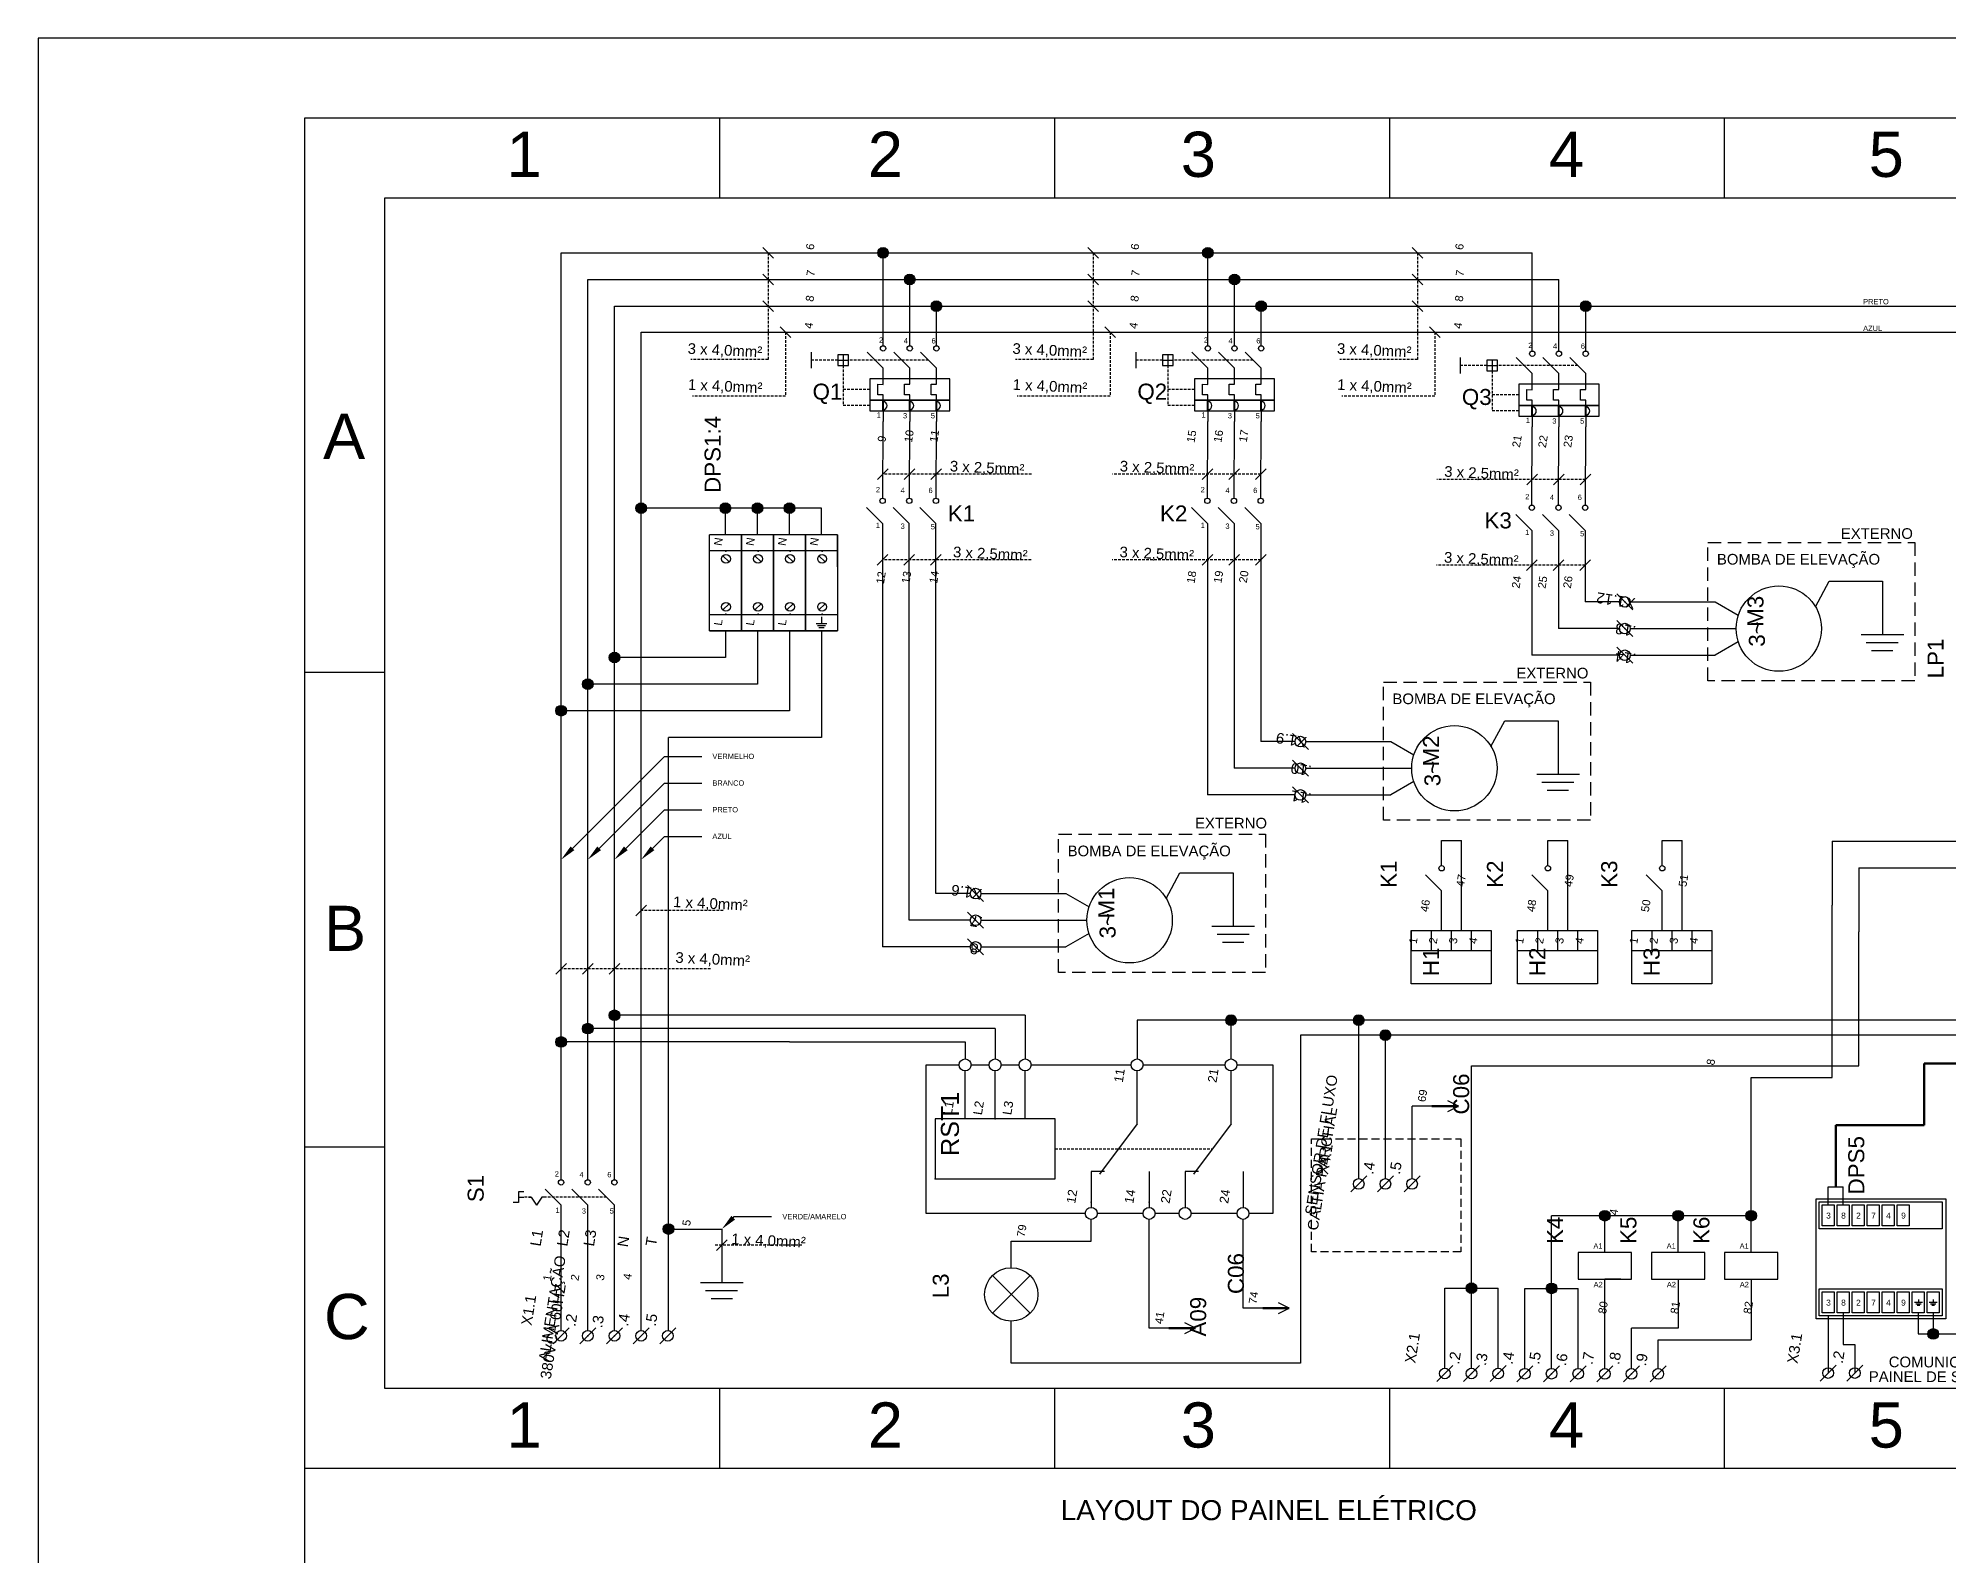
# Model space of a CAD drawing. Header units: millimetres. Extents: x 100 to 940, y 41 to 694.
# Drawn here: x 100 to 458.1, y 409.4 to 693.9 of the extents above; entities that cross this region are included whole.
import ezdxf
from ezdxf import colors
from ezdxf.entities.mleader import LeaderData, LeaderLine
from ezdxf.enums import TextEntityAlignment as Align
from ezdxf.math import Vec2, Vec3

# ---------------------------------------------------------------- set-up
doc = ezdxf.new("R2010")
doc.units = ezdxf.units.MM
doc.linetypes.add('DASHED', pattern=[0.75, 0.5, -0.25])
doc.styles.add('Annotative', font='arial.ttf')
doc.styles.add('Notes', font='arial.ttf', dxfattribs={"height": 3})

msp = doc.modelspace()

# ---------------------------------------------------------------- hatches: boundary and pattern name
for points in [[(259.36, 653.7, 1), (257.36, 653.7, 1)], [(320.24, 653.7, 1), (318.24, 653.7, 1)], [(264.36, 648.7, 1), (262.36, 648.7, 1)], [(325.24, 648.7, 1), (323.24, 648.7, 1)], [(269.36, 643.7, 1), (267.36, 643.7, 1)], [(330.24, 643.7, 1), (328.24, 643.7, 1)], [(391.06, 643.7, 1), (389.06, 643.7, 1)], [(214.01, 605.83, 1), (212.01, 605.83, 1)], [(229.81, 605.83, 1), (227.81, 605.83, 1)], [(235.81, 605.83, 1), (233.81, 605.83, 1)], [(241.81, 605.83, 1), (239.81, 605.83, 1)], [(209.01, 577.83, 1), (207.01, 577.83, 1)], [(204.01, 572.83, 1), (202.01, 572.83, 1)], [(199.01, 567.84, 1), (197.01, 567.84, 1)], [(204.01, 508.23, 1), (202.01, 508.23, 1)], [(209.01, 510.73, 1), (207.01, 510.73, 1)], [(324.58, 509.83, 1), (322.58, 509.83, 1)], [(348.52, 509.83, 1), (346.52, 509.83, 1)], [(199.01, 505.73, 1), (197.01, 505.73, 1)], [(353.52, 507.02, 1), (351.52, 507.02, 1)], [(394.66, 473.15, 1), (392.66, 473.15, 1)], [(408.39, 473.15, 1), (406.39, 473.15, 1)], [(422.07, 473.15, 1), (420.07, 473.15, 1)], [(219.15, 470.65, 1), (217.15, 470.65, 1)], [(369.67, 459.57, 1), (367.67, 459.57, 1)], [(384.67, 459.53, 1), (382.67, 459.53, 1)], [(456.21, 450.98, 1), (454.21, 450.98, 1)]]:
    msp.add_hatch(color=256).paths.add_polyline_path(points)

# ---------------------------------------------------------------- linework, layer by layer
for p, q in [((227.78, 664), (227.78, 679)), ((290.56, 664), (290.56, 679)), ((353.33, 664), (353.33, 679)), ((416.11, 664), (416.11, 679)), ((198.01, 597.97), (198.01, 653.7)), ((198.01, 653.7), (380.06, 653.7)), ((235.85, 654.7), (237.85, 652.7)), ((258.36, 638.28), (258.36, 653.7)), ((296.73, 654.7), (298.73, 652.7)), ((319.24, 638.28), (319.24, 653.7)), ((357.55, 654.7), (359.55, 652.7)), ((380.06, 637.28), (380.06, 653.7)), ((203.01, 597.97), (203.01, 648.7)), ((203.01, 648.7), (385.06, 648.7)), ((235.85, 649.7), (237.85, 647.7)), ((263.36, 638.28), (263.36, 648.7)), ((296.73, 649.7), (298.73, 647.7)), ((324.24, 638.28), (324.24, 648.7)), ((357.55, 649.7), (359.55, 647.7)), ((385.06, 637.28), (385.06, 648.7)), ((235.85, 644.7), (237.85, 642.7)), ((296.73, 644.7), (298.73, 642.7)), ((357.55, 644.7), (359.55, 642.7)), ((208.01, 597.97), (208.01, 643.7)), ((208.01, 643.7), (473.15, 643.7)), ((268.36, 638.28), (268.36, 643.7)), ((329.24, 638.28), (329.24, 643.7)), ((390.06, 637.28), (390.06, 643.7)), ((213.01, 451.64), (213.01, 638.8)), ((213.01, 638.8), (456.59, 638.8)), ((239.07, 639.8), (241.07, 637.8)), ((258.36, 636.28), (258.36, 638.28)), ((263.36, 636.28), (263.36, 638.28)), ((268.36, 636.28), (268.36, 638.28)), ((299.95, 639.8), (301.95, 637.8)), ((319.24, 636.28), (319.24, 638.28)), ((324.24, 636.28), (324.24, 638.28)), ((329.24, 636.28), (329.24, 638.28)), ((360.77, 639.8), (362.77, 637.8)), ((456.59, 638.8), (576.62, 638.8)), ((244.86, 635.04), (244.86, 632.04)), ((250.86, 634.54), (250.86, 632.54)), ((258.36, 632.04), (255.36, 635.04)), ((263.36, 632.04), (260.36, 635.04)), ((268.36, 632.04), (265.36, 635.04)), ((305.74, 635.04), (305.74, 632.04)), ((311.74, 634.54), (311.74, 632.54)), ((319.24, 632.04), (316.24, 635.04)), ((324.24, 632.04), (321.24, 635.04)), ((329.24, 632.04), (326.24, 635.04)), ((366.56, 634.04), (366.56, 631.04)), ((380.06, 631.04), (377.06, 634.04)), ((380.06, 635.28), (380.06, 637.28)), ((385.06, 631.04), (382.06, 634.04)), ((385.06, 635.28), (385.06, 637.28)), ((390.06, 631.04), (387.06, 634.04)), ((390.06, 635.28), (390.06, 637.28)), ((249.86, 633.54), (251.86, 633.54)), ((258.36, 630.04), (258.36, 632.04)), ((263.36, 630.04), (263.36, 632.04)), ((268.36, 630.04), (268.36, 632.04)), ((310.74, 633.54), (312.74, 633.54)), ((319.24, 630.04), (319.24, 632.04)), ((324.24, 630.04), (324.24, 632.04)), ((329.24, 630.04), (329.24, 632.04)), ((371.56, 632.54), (373.56, 632.54)), ((372.56, 633.54), (372.56, 631.54)), ((380.06, 629.04), (380.06, 631.04)), ((385.06, 629.04), (385.06, 631.04)), ((390.06, 629.04), (390.06, 631.04)), ((257.36, 627.04), (257.36, 629.04)), ((257.36, 629.04), (258.36, 629.03)), ((258.36, 627.04), (257.36, 627.04)), ((258.36, 629.03), (258.36, 630.04)), ((258.36, 626.04), (258.36, 627.04)), ((262.36, 627.04), (262.36, 629.04)), ((262.36, 629.04), (263.36, 629.04)), ((263.36, 627.04), (262.36, 627.04)), ((263.36, 629.04), (263.36, 630.04)), ((263.36, 626.04), (263.36, 627.04)), ((267.36, 627.04), (267.36, 629.04)), ((267.36, 629.04), (268.36, 629.04)), ((268.36, 627.04), (267.36, 627.04)), ((268.36, 629.04), (268.36, 630.04)), ((268.36, 626.04), (268.36, 627.04)), ((318.24, 627.04), (318.24, 629.04)), ((318.24, 629.04), (319.24, 629.03)), ((319.24, 627.04), (318.24, 627.04)), ((319.24, 629.03), (319.24, 630.04)), ((319.24, 626.04), (319.24, 627.04)), ((323.24, 627.04), (323.24, 629.04)), ((323.24, 629.04), (324.24, 629.04)), ((324.24, 627.04), (323.24, 627.04)), ((324.24, 629.04), (324.24, 630.04)), ((324.24, 626.04), (324.24, 627.04)), ((328.24, 627.04), (328.24, 629.04)), ((328.24, 629.04), (329.24, 629.04)), ((329.24, 627.04), (328.24, 627.04)), ((329.24, 629.04), (329.24, 630.04)), ((329.24, 626.04), (329.24, 627.04)), ((379.06, 626.04), (379.06, 628.04)), ((379.06, 628.04), (380.06, 628.03)), ((380.06, 628.03), (380.06, 629.04)), ((384.06, 626.04), (384.06, 628.04)), ((384.06, 628.04), (385.06, 628.04)), ((385.06, 628.04), (385.06, 629.04)), ((389.06, 626.04), (389.06, 628.04)), ((389.06, 628.04), (390.06, 628.04)), ((390.06, 628.04), (390.06, 629.04)), ((258.36, 624.04), (258.36, 622.04)), ((263.36, 624.04), (263.36, 622.04)), ((268.36, 624.04), (268.36, 622.04)), ((319.24, 624.04), (319.24, 622.04)), ((324.24, 624.04), (324.24, 622.04)), ((329.24, 624.04), (329.24, 622.04)), ((380.06, 626.04), (379.06, 626.04)), ((380.06, 625.04), (380.06, 626.04)), ((385.06, 626.04), (384.06, 626.04)), ((385.06, 625.04), (385.06, 626.04)), ((390.06, 626.04), (389.06, 626.04)), ((390.06, 625.04), (390.06, 626.04)), ((258.32, 607.7), (258.36, 622.04)), ((263.32, 607.7), (263.36, 622.04)), ((268.32, 607.7), (268.36, 622.04)), ((319.2, 607.7), (319.24, 622.04)), ((324.2, 607.7), (324.24, 622.04)), ((329.2, 607.7), (329.24, 622.04)), ((379.97, 606.4), (380.06, 621.04)), ((380.06, 623.04), (380.06, 621.04)), ((384.96, 606.4), (385.06, 621.04)), ((385.06, 623.04), (385.06, 621.04)), ((390.02, 606.4), (390.06, 621.04)), ((390.06, 623.04), (390.06, 621.04)), ((259.31, 613.21), (257.31, 611.21)), ((264.31, 613.21), (262.31, 611.21)), ((269.31, 613.21), (267.31, 611.21)), ((320.19, 613.21), (318.19, 611.21)), ((325.19, 613.21), (323.19, 611.21)), ((330.19, 613.21), (328.19, 611.21)), ((381.01, 612.21), (379.01, 610.21)), ((386.01, 612.21), (384.01, 610.21)), ((391.01, 612.21), (389.01, 610.21)), ((246.81, 605.83), (213.01, 605.83)), ((228.81, 600.83), (228.81, 605.83)), ((234.81, 600.83), (234.81, 605.83)), ((240.81, 600.83), (240.81, 605.83)), ((246.81, 600.83), (246.81, 605.83)), ((258.27, 602.95), (255.27, 605.95)), ((263.27, 602.95), (260.27, 605.95)), ((268.27, 602.95), (265.27, 605.95)), ((319.15, 602.95), (316.15, 605.95)), ((324.15, 602.95), (321.15, 605.95)), ((329.15, 602.95), (326.15, 605.95)), ((258.27, 602.95), (258.27, 523.54)), ((263.27, 528.54), (263.27, 602.95)), ((268.27, 533.54), (268.27, 602.95)), ((319.15, 602.95), (319.15, 552.05)), ((324.15, 602.95), (324.15, 557.05)), ((329.15, 602.95), (329.15, 562.05)), ((379.97, 601.65), (376.97, 604.65)), ((379.97, 601.65), (379.97, 578.23)), ((384.97, 601.65), (381.97, 604.65)), ((384.97, 601.65), (384.97, 583.23)), ((389.97, 601.65), (386.97, 604.65)), ((389.97, 601.65), (389.97, 588.23)), ((225.81, 582.83), (225.81, 600.83)), ((231.81, 600.83), (225.81, 600.83)), ((231.81, 600.83), (231.81, 582.83)), ((231.81, 594.83), (231.81, 600.83)), ((231.81, 582.83), (231.81, 600.83)), ((237.81, 600.83), (231.81, 600.83)), ((237.81, 600.83), (237.81, 582.83)), ((237.81, 594.83), (237.81, 600.83)), ((237.81, 582.83), (237.81, 600.83)), ((243.81, 600.83), (237.81, 600.83)), ((243.81, 600.83), (243.81, 582.83)), ((243.81, 594.83), (243.81, 600.83)), ((243.81, 582.83), (243.81, 600.83)), ((249.81, 600.83), (243.81, 600.83)), ((249.81, 600.83), (249.81, 582.83)), ((249.81, 594.83), (249.81, 600.83)), ((198.01, 479.9), (198.01, 597.97)), ((203.01, 479.9), (203.01, 597.97)), ((208.01, 479.9), (208.01, 597.97)), ((231.81, 597.83), (225.81, 597.83)), ((229.49, 595.76), (228.34, 596.91)), ((237.81, 597.83), (231.81, 597.83)), ((235.49, 595.76), (234.34, 596.91)), ((243.81, 597.83), (237.81, 597.83)), ((241.49, 595.76), (240.34, 596.91)), ((249.81, 597.83), (243.81, 597.83)), ((247.49, 595.76), (246.34, 596.91)), ((259.27, 597.12), (257.27, 595.12)), ((264.27, 597.12), (262.27, 595.12)), ((269.27, 597.12), (267.27, 595.12)), ((320.15, 597.12), (318.15, 595.12)), ((325.15, 597.12), (323.15, 595.12)), ((330.15, 597.12), (328.15, 595.12)), ((380.97, 596.12), (378.97, 594.12)), ((385.97, 596.12), (383.97, 594.12)), ((390.97, 596.12), (388.97, 594.12)), ((433.11, 587.32), (435.7, 592.12)), ((435.7, 592.12), (445.7, 592.12)), ((445.7, 592.12), (445.7, 582.12)), ((229.49, 587.91), (228.34, 586.76)), ((235.49, 587.91), (234.34, 586.76)), ((241.49, 587.91), (240.34, 586.76)), ((247.49, 587.91), (246.34, 586.76)), ((396.41, 588.23), (389.97, 588.23)), ((398.91, 586.73), (395.91, 589.73)), ((398.41, 588.23), (414.34, 588.23)), ((414.34, 588.23), (418.67, 585.73)), ((231.81, 585.83), (225.81, 585.83)), ((237.81, 585.83), (231.81, 585.83)), ((243.81, 585.83), (237.81, 585.83)), ((249.81, 585.83), (243.81, 585.83)), ((245.82, 584.21), (247.82, 584.21)), ((246.05, 583.84), (247.55, 583.84)), ((246.82, 585.46), (246.82, 584.21)), ((398.91, 581.73), (395.91, 584.73)), ((225.81, 582.83), (231.81, 582.83)), ((231.81, 582.83), (225.81, 582.83)), ((228.81, 582.83), (228.81, 577.83)), ((231.81, 582.83), (237.81, 582.83)), ((237.81, 582.83), (231.81, 582.83)), ((234.81, 582.83), (234.81, 572.83)), ((237.81, 582.83), (243.81, 582.83)), ((243.81, 582.83), (237.81, 582.83)), ((240.81, 582.83), (240.81, 567.83)), ((243.81, 582.83), (249.81, 582.83)), ((249.81, 582.83), (243.81, 582.83)), ((246.31, 583.46), (247.31, 583.46)), ((246.81, 582.83), (246.81, 562.83)), ((396.41, 583.23), (384.97, 583.23)), ((398.41, 583.23), (418.27, 583.23)), ((418.67, 580.73), (414.34, 578.23)), ((441.7, 582.12), (449.7, 582.12)), ((442.65, 580.62), (448.65, 580.62)), ((228.81, 577.83), (208.01, 577.83)), ((396.41, 578.23), (379.97, 578.23)), ((398.91, 576.73), (395.91, 579.73)), ((398.41, 578.23), (414.34, 578.23)), ((443.66, 579.12), (447.66, 579.12)), ((165, 575), (150, 575)), ((234.81, 572.83), (203.01, 572.83)), ((240.81, 567.83), (198.01, 567.84)), ((372.29, 561.14), (374.88, 565.95)), ((374.88, 565.95), (384.88, 565.95)), ((384.88, 565.95), (384.88, 555.95)), ((246.81, 562.83), (218.15, 562.83)), ((338.09, 560.55), (335.09, 563.55)), ((335.59, 562.05), (329.15, 562.05)), ((337.59, 562.05), (353.52, 562.05)), ((353.52, 562.05), (357.85, 559.55)), ((335.59, 557.05), (324.15, 557.05)), ((338.09, 555.55), (335.09, 558.55)), ((337.59, 557.05), (357.45, 557.05)), ((380.88, 555.95), (388.88, 555.95)), ((335.59, 552.05), (319.15, 552.05)), ((338.09, 550.55), (335.09, 553.55)), ((337.59, 552.05), (353.52, 552.05)), ((357.85, 554.55), (353.52, 552.05)), ((381.83, 554.45), (387.83, 554.45)), ((382.84, 552.95), (386.84, 552.95)), ((363.06, 543.49), (366.81, 543.49)), ((363.06, 538.8), (363.06, 543.49)), ((366.81, 526.66), (366.81, 543.49)), ((382.99, 538.8), (382.99, 543.49)), ((382.99, 543.49), (386.74, 543.49)), ((386.74, 526.66), (386.74, 543.49)), ((404.41, 538.8), (404.41, 543.49)), ((404.41, 543.49), (408.16, 543.49)), ((408.16, 526.66), (408.16, 543.49)), ((436.24, 543.39), (436.24, 531.35)), ((436.24, 543.39), (499.81, 543.39)), ((311.41, 532.63), (314, 537.43)), ((314, 537.43), (324, 537.43)), ((324, 537.43), (324, 527.43)), ((441.24, 538.39), (441.24, 526.35)), ((441.24, 538.39), (511.86, 538.39)), ((277.21, 532.04), (274.21, 535.04)), ((363.06, 534.05), (360.06, 537.05)), ((363.06, 526.66), (363.06, 534.05)), ((382.99, 534.05), (379.99, 537.05)), ((382.99, 526.66), (382.99, 534.05)), ((404.41, 534.05), (401.41, 537.05)), ((404.41, 526.66), (404.41, 534.05)), ((214.01, 531.35), (212.01, 529.35)), ((274.71, 533.54), (268.27, 533.54)), ((277.21, 527.04), (274.21, 530.04)), ((276.71, 533.54), (292.64, 533.54)), ((292.64, 533.54), (296.97, 531.04)), ((436.24, 499.05), (436.24, 531.35)), ((274.71, 528.54), (263.27, 528.54)), ((276.71, 528.54), (296.57, 528.54)), ((320, 527.43), (328, 527.43)), ((357.37, 526.66), (357.37, 522.91)), ((361.12, 526.66), (361.12, 522.91)), ((364.87, 526.66), (364.87, 522.91)), ((368.62, 526.66), (368.62, 522.91)), ((372.37, 526.66), (372.37, 522.91)), ((381.05, 526.66), (381.05, 522.91)), ((384.8, 526.66), (384.8, 522.91)), ((388.55, 526.66), (388.55, 522.91)), ((402.47, 526.66), (402.47, 522.91)), ((406.22, 526.66), (406.22, 522.91)), ((409.97, 526.66), (409.97, 522.91)), ((274.71, 523.54), (258.27, 523.54)), ((277.21, 522.04), (274.21, 525.04)), ((276.71, 523.54), (292.64, 523.54)), ((296.97, 526.04), (292.64, 523.54)), ((320.96, 525.93), (326.96, 525.93)), ((321.96, 524.43), (325.96, 524.43)), ((357.37, 522.91), (372.37, 522.91)), ((377.3, 522.91), (392.3, 522.91)), ((398.72, 522.91), (413.72, 522.91)), ((441.24, 501.28), (441.24, 526.35)), ((199.01, 520.42), (197.01, 518.42)), ((204.01, 520.42), (202.01, 518.42)), ((209.01, 520.42), (207.01, 518.42)), ((284.99, 510.73), (208.01, 510.73)), ((284.99, 510.73), (284.99, 502.55)), ((465.11, 509.83), (305.97, 509.83)), ((305.97, 509.83), (305.97, 502.55)), ((323.58, 502.55), (323.58, 509.83)), ((347.52, 480.11), (347.52, 509.83)), ((240.81, 505.73), (198.01, 505.73)), ((279.37, 508.23), (203.01, 508.23)), ((240.81, 505.73), (273.74, 505.73)), ((273.74, 505.73), (273.74, 502.55)), ((279.37, 508.23), (279.37, 502.55)), ((465.11, 507.02), (336.59, 507.02)), ((336.59, 507.02), (336.59, 445.52)), ((352.52, 480.11), (352.52, 507.02)), ((368.67, 501.28), (441.24, 501.28)), ((368.67, 444.57), (368.67, 501.28)), ((421.07, 473.15), (421.07, 499.05)), ((421.07, 499.05), (436.24, 499.05)), ((366.2, 493.72), (364.2, 494.72)), ((357.52, 480.11), (357.52, 493.72)), ((361.22, 493.72), (357.52, 493.72)), ((364.2, 492.72), (366.2, 493.72)), ((165, 486), (150, 486)), ((198.01, 479.9), (198.01, 483.15)), ((203.01, 479.9), (203.01, 483.4)), ((208.01, 479.9), (208.01, 483.4)), ((346.02, 477.61), (349.02, 480.61)), ((351.02, 477.61), (354.02, 480.61)), ((356.02, 477.61), (359.02, 480.61)), ((191.04, 477.65), (190.04, 477.65)), ((190.04, 477.65), (190.04, 475.65)), ((190.04, 476.65), (191.04, 476.65)), ((191.93, 476.65), (192.43, 476.65)), ((192.43, 476.65), (193.43, 475.15)), ((194.43, 476.65), (193.43, 475.15)), ((194.93, 476.65), (194.43, 476.65)), ((198.01, 475.15), (195.01, 478.15)), ((203.01, 475.15), (200.01, 478.15)), ((208.01, 475.15), (205.01, 478.15)), ((435.52, 475.18), (435.52, 478.55)), ((435.52, 478.55), (438.33, 478.55)), ((438.33, 475.18), (438.33, 478.55)), ((190.04, 475.65), (189.04, 475.65)), ((198.01, 451.64), (198.01, 475.15)), ((198.01, 473.15), (198.01, 475.15)), ((203.01, 451.64), (203.01, 475.15)), ((203.01, 473.15), (203.01, 475.15)), ((208.01, 451.64), (208.01, 475.15)), ((208.01, 473.15), (208.01, 475.15)), ((383.67, 444.53), (383.67, 473.15)), ((421.07, 473.15), (383.67, 473.15)), ((393.66, 466.27), (393.66, 473.15)), ((407.39, 466.27), (407.39, 473.15)), ((421.07, 466.27), (421.07, 473.15)), ((218.15, 451.65), (218.15, 470.65)), ((218.15, 470.65), (228.15, 470.65)), ((228.15, 470.65), (228.15, 460.65)), ((297.37, 468.41), (297.37, 472.47)), ((308.22, 452.08), (308.22, 472.47)), ((325.83, 455.84), (325.83, 472.47)), ((229.15, 468.6), (227.15, 466.6)), ((282.39, 463.39), (282.39, 468.41)), ((282.39, 468.41), (297.37, 468.41)), ((224.15, 460.65), (232.15, 460.65)), ((225.1, 459.15), (231.1, 459.15)), ((285.93, 461.92), (278.86, 454.85)), ((278.86, 461.92), (285.93, 454.85)), ((363.67, 444.57), (363.67, 459.57)), ((363.67, 459.57), (373.67, 459.57)), ((373.67, 444.57), (373.67, 459.57)), ((378.67, 444.53), (378.67, 459.53)), ((378.67, 459.53), (388.67, 459.53)), ((388.67, 444.53), (388.67, 459.53)), ((393.66, 444.49), (393.66, 461.27)), ((396.66, 461.27), (393.66, 461.27)), ((407.39, 461.27), (407.39, 452.09)), ((421.07, 461.27), (421.07, 449.91)), ((226.11, 457.65), (230.11, 457.65)), ((329.54, 455.84), (325.83, 455.84)), ((334.51, 455.84), (332.51, 456.84)), ((332.51, 454.84), (334.51, 455.84)), ((438.33, 454.93), (438.33, 449.01)), ((451.71, 456.95), (453.21, 456.95)), ((451.96, 456.65), (452.96, 456.65)), ((452.21, 456.35), (452.71, 456.35)), ((452.4, 454.93), (452.4, 450.98)), ((452.46, 457.45), (452.46, 456.95)), ((454.45, 456.95), (455.95, 456.95)), ((454.7, 456.65), (455.7, 456.65)), ((454.95, 456.35), (455.45, 456.35)), ((455.2, 457.45), (455.2, 456.95)), ((455.21, 454.93), (455.21, 450.98)), ((196.51, 449.14), (199.51, 452.14)), ((201.51, 449.14), (204.51, 452.14)), ((206.51, 449.14), (209.51, 452.14)), ((211.51, 449.14), (214.51, 452.14)), ((216.51, 449.14), (219.51, 452.14)), ((282.39, 445.52), (282.39, 453.39)), ((311.93, 452.08), (308.22, 452.08)), ((316.91, 452.08), (314.91, 453.08)), ((314.91, 451.08), (316.91, 452.08)), ((398.66, 444.49), (398.66, 452.09)), ((407.39, 452.09), (398.66, 452.09)), ((435.52, 454.37), (435.52, 443.66)), ((403.66, 444.49), (403.66, 449.91)), ((403.66, 449.91), (421.07, 449.91)), ((438.33, 449.01), (440.52, 449.01)), ((440.52, 449.01), (440.52, 443.66)), ((452.4, 450.98), (486.26, 450.98)), ((336.59, 445.52), (282.39, 445.52)), ((362.17, 442.07), (365.17, 445.07)), ((367.17, 442.07), (370.17, 445.07)), ((372.17, 442.07), (375.17, 445.07)), ((377.17, 442.03), (380.17, 445.03)), ((382.17, 442.03), (385.17, 445.03)), ((387.17, 442.03), (390.17, 445.03)), ((392.16, 441.99), (395.16, 444.99)), ((397.16, 441.99), (400.16, 444.99)), ((402.16, 441.99), (405.16, 444.99)), ((434.02, 442.16), (437.02, 445.16)), ((439.02, 442.16), (442.02, 445.16)), ((227.78, 425.74), (227.78, 440.74)), ((290.56, 425.74), (290.56, 440.74)), ((353.33, 425.74), (353.33, 440.74)), ((416.11, 425.74), (416.11, 440.74)), ((478.89, 440.74), (416.11, 440.74)), ((165, 425.74), (150, 425.74)), ((730, 425.74), (165, 425.74))]:
    msp.add_line(p, q)
at = {"linetype": 'DASHED'}
for p, q in [((236.85, 653.7), (236.85, 633.7)), ((297.73, 653.7), (297.73, 633.7)), ((358.55, 653.7), (358.55, 633.7)), ((240.07, 638.8), (240.07, 626.84)), ((300.95, 638.8), (300.95, 626.84)), ((361.77, 638.8), (361.77, 626.84)), ((236.85, 633.7), (222.31, 633.7)), ((249.86, 633.54), (244.86, 633.54)), ((250.86, 632.54), (250.86, 625.04)), ((266.86, 633.54), (251.86, 633.54)), ((297.73, 633.7), (283.19, 633.7)), ((310.74, 633.54), (305.74, 633.54)), ((311.74, 632.54), (311.74, 625.04)), ((327.74, 633.54), (312.74, 633.54)), ((358.55, 633.7), (344.01, 633.7)), ((371.56, 632.54), (366.56, 632.54)), ((372.56, 631.54), (372.56, 624.04)), ((388.56, 632.54), (373.56, 632.54)), ((240.07, 626.84), (222.64, 626.84)), ((255.86, 628.04), (250.86, 628.04)), ((300.95, 626.84), (283.52, 626.84)), ((316.74, 628.04), (311.74, 628.04)), ((361.77, 626.84), (344.34, 626.84)), ((377.56, 627.04), (372.56, 627.04)), ((255.86, 625.04), (250.86, 625.04)), ((316.74, 625.04), (311.74, 625.04)), ((377.56, 624.04), (372.56, 624.04)), ((286.16, 612.21), (258.31, 612.21)), ((329.19, 612.21), (301.35, 612.21)), ((390.01, 611.21), (362.17, 611.21)), ((286.11, 596.12), (258.27, 596.12)), ((329.15, 596.12), (301.3, 596.12)), ((389.97, 595.12), (362.12, 595.12)), ((228.42, 530.35), (213.01, 530.35)), ((226.02, 519.42), (198.01, 519.42)), ((290.62, 485.67), (320.07, 485.67)), ((192.43, 476.65), (191.04, 476.65)), ((206.51, 476.65), (194.43, 476.65)), ((243.15, 467.6), (226.65, 467.6))]:
    msp.add_line(p, q, dxfattribs=at)
at = {"lineweight": 40}
for p, q in [((258.36, 624.04), (258.36, 626.04)), ((263.36, 624.04), (263.36, 626.04)), ((268.36, 624.04), (268.36, 626.04)), ((319.24, 624.04), (319.24, 626.04)), ((324.24, 624.04), (324.24, 626.04)), ((329.24, 624.04), (329.24, 626.04)), ((380.06, 623.04), (380.06, 625.04)), ((385.06, 623.04), (385.06, 625.04)), ((390.06, 623.04), (390.06, 625.04))]:
    msp.add_line(p, q, dxfattribs=at)
at = {"lineweight": 30}
for p, q in [((218.15, 470.65), (218.15, 562.83)), ((273.74, 491.3), (273.74, 500.3)), ((279.37, 491.3), (279.37, 500.3)), ((284.99, 491.3), (284.99, 500.3)), ((305.97, 490.41), (305.97, 500.3)), ((323.58, 490.41), (323.58, 500.3)), ((305.97, 490.41), (298.96, 480.94)), ((323.58, 490.41), (316.57, 480.94)), ((299.88, 481.47), (297.37, 481.47)), ((297.37, 481.47), (297.37, 474.72)), ((308.22, 481.47), (308.22, 474.72)), ((317.49, 481.47), (314.97, 481.47)), ((314.97, 481.47), (314.97, 474.72)), ((325.83, 481.47), (325.83, 474.72))]:
    msp.add_line(p, q, dxfattribs=at)
at = {"lineweight": 50}
for p, q in [((453.51, 490.11), (453.51, 501.67)), ((469.58, 501.67), (453.51, 501.67)), ((366.2, 493.72), (361.22, 493.72)), ((453.51, 490.11), (436.93, 490.11)), ((436.93, 478.55), (436.93, 490.11)), ((334.51, 455.84), (329.54, 455.84)), ((316.91, 452.08), (311.93, 452.08))]:
    msp.add_line(p, q, dxfattribs=at)
for points in [[(100, 100), (940, 100), (940, 693.94), (100, 693.94)], [(150, 679), (925, 679), (925, 115), (150, 115)], [(165, 664), (730, 664), (730, 440.74), (165, 440.74)], [(249.86, 632.54), (251.86, 632.54), (251.86, 634.54), (249.86, 634.54)], [(310.74, 632.54), (312.74, 632.54), (312.74, 634.54), (310.74, 634.54)], [(371.56, 631.54), (373.56, 631.54), (373.56, 633.54), (371.56, 633.54)], [(255.86, 626.04), (270.86, 626.04), (270.86, 630.04), (255.86, 630.04)], [(316.74, 626.04), (331.74, 626.04), (331.74, 630.04), (316.74, 630.04)], [(377.56, 625.04), (392.56, 625.04), (392.56, 629.04), (377.56, 629.04)], [(255.86, 624.04), (270.86, 624.04), (270.86, 626.04), (255.86, 626.04)], [(316.74, 624.04), (331.74, 624.04), (331.74, 626.04), (316.74, 626.04)], [(377.56, 623.04), (392.56, 623.04), (392.56, 625.04), (377.56, 625.04)], [(357.37, 526.66), (372.37, 526.66), (372.37, 516.66), (357.37, 516.66)], [(377.3, 526.66), (392.3, 526.66), (392.3, 516.66), (377.3, 516.66)], [(398.72, 526.66), (413.72, 526.66), (413.72, 516.66), (398.72, 516.66)], [(433.27, 453.81), (433.27, 476.31), (457.56, 476.31), (457.56, 453.81)], [(456.9, 470.68), (433.83, 470.68), (433.83, 475.74), (456.9, 475.74)], [(436.65, 471.24), (434.4, 471.24), (434.4, 475.18), (436.65, 475.18)], [(439.46, 471.24), (437.21, 471.24), (437.21, 475.18), (439.46, 475.18)], [(442.27, 471.24), (440.02, 471.24), (440.02, 475.18), (442.27, 475.18)], [(445.08, 471.24), (442.83, 471.24), (442.83, 475.18), (445.08, 475.18)], [(447.9, 471.24), (445.65, 471.24), (445.65, 475.18), (447.9, 475.18)], [(450.71, 471.24), (448.46, 471.24), (448.46, 475.18), (450.71, 475.18)], [(388.66, 461.27), (398.66, 461.27), (398.66, 466.27), (388.66, 466.27)], [(402.39, 461.27), (412.39, 461.27), (412.39, 466.27), (402.39, 466.27)], [(416.07, 461.27), (426.07, 461.27), (426.07, 466.27), (416.07, 466.27)], [(456.9, 454.37), (433.83, 454.37), (433.83, 459.43), (456.9, 459.43)], [(436.65, 454.93), (434.4, 454.93), (434.4, 458.87), (436.65, 458.87)], [(439.46, 454.93), (437.21, 454.93), (437.21, 458.87), (439.46, 458.87)], [(442.27, 454.93), (440.02, 454.93), (440.02, 458.87), (442.27, 458.87)], [(445.08, 454.93), (442.83, 454.93), (442.83, 458.87), (445.08, 458.87)], [(447.9, 454.93), (445.65, 454.93), (445.65, 458.87), (447.9, 458.87)], [(450.71, 454.93), (448.46, 454.93), (448.46, 458.87), (450.71, 458.87)], [(453.52, 454.93), (451.27, 454.93), (451.27, 458.87), (453.52, 458.87)], [(456.33, 454.93), (454.08, 454.93), (454.08, 458.87), (456.33, 458.87)]]:
    msp.add_lwpolyline(points, close=True)
at = {"linetype": 'DASHED', "ltscale": 5}
for points in [[(412.97, 599.36), (451.76, 599.36), (451.76, 573.47), (412.97, 573.47)], [(352.15, 573.19), (390.94, 573.19), (390.94, 547.3), (352.15, 547.3)], [(291.27, 544.67), (330.06, 544.67), (330.06, 518.78), (291.27, 518.78)]]:
    msp.add_lwpolyline(points, close=True, dxfattribs=at)
at = {"lineweight": 30}
for points in [[(296.24, 473.59), (266.44, 473.59), (266.44, 501.42), (272.62, 501.42)], [(274.87, 501.42), (278.24, 501.42)], [(280.49, 501.42), (283.87, 501.42)], [(286.12, 501.42), (304.85, 501.42)], [(307.1, 501.42), (322.45, 501.42)], [(324.7, 501.42), (331.45, 501.42), (331.45, 473.59), (326.95, 473.59)], [(307.1, 473.59), (298.49, 473.59)], [(313.85, 473.59), (309.35, 473.59)], [(324.7, 473.59), (316.1, 473.59)]]:
    msp.add_lwpolyline(points, dxfattribs=at)
msp.add_lwpolyline([(268.12, 480.05), (290.62, 480.05), (290.62, 491.3), (268.12, 491.3)], close=True, dxfattribs=at)
at = {"linetype": 'DASHED', "ltscale": 3}
msp.add_lwpolyline([(338.69, 487.58), (366.63, 487.58), (366.63, 466.36), (338.69, 466.36)], close=True, dxfattribs=at)
for centre, radius in [((258.36, 653.7), 1), ((319.24, 653.7), 1), ((263.36, 648.7), 1), ((324.24, 648.7), 1), ((268.36, 643.7), 1), ((329.24, 643.7), 1), ((390.06, 643.7), 1), ((258.36, 635.78), 0.5), ((263.36, 635.78), 0.5), ((268.36, 635.78), 0.5), ((319.24, 635.78), 0.5), ((324.23, 635.78), 0.5), ((329.24, 635.78), 0.5), ((380.06, 634.78), 0.5), ((385.05, 634.78), 0.5), ((390.06, 634.78), 0.5), ((213.01, 605.83), 1), ((228.81, 605.83), 1), ((234.81, 605.83), 1), ((240.81, 605.83), 1), ((258.27, 607.2), 0.5), ((263.27, 607.2), 0.5), ((268.27, 607.2), 0.5), ((319.15, 607.2), 0.5), ((324.14, 607.2), 0.5), ((329.15, 607.2), 0.5), ((379.97, 605.9), 0.5), ((384.96, 605.9), 0.5), ((389.97, 605.9), 0.5), ((228.92, 596.33), 0.817), ((234.92, 596.33), 0.817), ((240.92, 596.33), 0.817), ((246.92, 596.33), 0.817), ((426.27, 583.23), 8), ((228.92, 587.33), 0.817), ((234.92, 587.33), 0.817), ((240.92, 587.33), 0.817), ((246.92, 587.33), 0.817), ((397.41, 588.23), 1), ((397.41, 583.23), 1), ((208.01, 577.83), 1), ((397.41, 578.23), 1), ((203.01, 572.83), 1), ((198.01, 567.84), 1), ((336.59, 562.05), 1), ((365.45, 557.05), 8), ((336.59, 557.05), 1), ((336.59, 552.05), 1), ((363.06, 538.3), 0.5), ((382.99, 538.3), 0.5), ((404.41, 538.3), 0.5), ((275.71, 533.54), 1), ((304.57, 528.54), 8), ((275.71, 528.54), 1), ((275.71, 523.54), 1), ((203.01, 508.23), 1), ((208.01, 510.73), 1), ((323.58, 509.83), 1), ((347.52, 509.83), 1), ((198.01, 505.73), 1), ((352.52, 507.02), 1), ((198.01, 479.4), 0.5), ((203.01, 479.4), 0.5), ((208.01, 479.4), 0.5), ((347.52, 479.11), 1), ((352.52, 479.11), 1), ((357.52, 479.11), 1), ((393.66, 473.15), 1), ((407.39, 473.15), 1), ((421.07, 473.15), 1), ((218.15, 470.65), 1), ((282.39, 458.39), 5), ((368.67, 459.57), 1), ((383.67, 459.53), 1), ((198.01, 450.64), 1), ((203.01, 450.64), 1), ((208.01, 450.64), 1), ((213.01, 450.64), 1), ((218.01, 450.64), 1), ((455.21, 450.98), 1), ((363.67, 443.57), 1), ((368.67, 443.57), 1), ((373.67, 443.57), 1), ((378.67, 443.53), 1), ((383.67, 443.53), 1), ((388.67, 443.53), 1), ((393.66, 443.49), 1), ((398.66, 443.49), 1), ((403.66, 443.49), 1), ((435.52, 443.66), 1), ((440.52, 443.66), 1)]:
    msp.add_circle(centre, radius)
at = {"lineweight": 30}
for centre in [(273.74, 501.42), (279.37, 501.42), (284.99, 501.42), (305.97, 501.42), (323.58, 501.42), (297.37, 473.59), (308.22, 473.59), (314.97, 473.59), (325.83, 473.59)]:
    msp.add_circle(centre, 1.12, dxfattribs=at)
for centre in [(258.36, 625.04), (263.36, 625.04), (268.36, 625.04), (319.24, 625.04), (324.24, 625.04), (329.24, 625.04), (380.06, 624.04), (385.06, 624.04), (390.06, 624.04)]:
    msp.add_arc(centre, 0.75, 270, 90)
for p in [(228.92, 597.73), (234.92, 597.73), (240.92, 597.73), (246.92, 597.73), (397.41, 588.23), (228.92, 585.94), (234.92, 585.94), (240.92, 585.94), (246.92, 585.94), (397.41, 583.23), (336.59, 562.05), (336.59, 557.05), (275.71, 533.54), (275.71, 528.54), (203.01, 450.64), (208.01, 450.64), (368.67, 443.57), (373.67, 443.57), (383.67, 443.53), (388.67, 443.53), (398.66, 443.49), (403.66, 443.49)]:
    msp.add_point(p)
for p in [(279.37, 491.3), (279.37, 491.3), (268.12, 480.05), (268.12, 480.05), (297.37, 475.67), (297.37, 475.67), (308.22, 475.67), (308.22, 475.67)]:
    msp.add_point(p, dxfattribs=at)

# ---------------------------------------------------------------- texts
for s, height, style, p in [('1', 8.48, 'Notes', (187.8, 667.93)), ('2', 8.48, 'Notes', (255.51, 667.93)), ('3', 8.48, 'Notes', (314.16, 667.93)), ('4', 8.48, 'Notes', (383.17, 667.93)), ('5', 8.48, 'Notes', (443.11, 667.93)), ('PRETO', 1, 'Annotative', (442.07, 644.04)), ('2', 1, 'Notes', (257.6, 636.84)), ('4', 1, 'Notes', (262.23, 636.7)), ('6', 1, 'Notes', (267.45, 636.7)), ('2', 1, 'Notes', (318.48, 636.84)), ('4', 1, 'Notes', (323.11, 636.7)), ('6', 1, 'Notes', (328.33, 636.7)), ('AZUL', 1, 'Annotative', (442.07, 639.04)), ('2', 1, 'Notes', (379.3, 635.84)), ('4', 1, 'Notes', (383.93, 635.7)), ('6', 1, 'Notes', (389.15, 635.7)), ('Q1', 3, 'Notes', (245.15, 626.17)), ('Q2', 3, 'Notes', (306.03, 626.17)), ('Q3', 3, 'Notes', (366.85, 625.17)), ('A', 8.48, 'Notes', (153.39, 615.03)), ('1', 1, 'Notes', (257.16, 622.79)), ('3', 1, 'Notes', (262.1, 622.66)), ('5', 1, 'Notes', (267.32, 622.66)), ('1', 1, 'Notes', (318.04, 622.79)), ('3', 1, 'Notes', (322.98, 622.66)), ('5', 1, 'Notes', (328.2, 622.66)), ('1', 1, 'Notes', (378.86, 621.79)), ('3', 1, 'Notes', (383.8, 621.66)), ('5', 1, 'Notes', (389.02, 621.66)), ('2', 1, 'Notes', (257.02, 608.8)), ('4', 1, 'Notes', (261.65, 608.65)), ('6', 1, 'Notes', (266.87, 608.65)), ('2', 1, 'Notes', (317.9, 608.8)), ('4', 1, 'Notes', (322.53, 608.65)), ('6', 1, 'Notes', (327.75, 608.65)), ('K1', 3, 'Notes', (270.5, 603.32)), ('K2', 3, 'Notes', (310.27, 603.32)), ('2', 1, 'Notes', (378.72, 607.49)), ('4', 1, 'Notes', (383.35, 607.35)), ('6', 1, 'Notes', (388.57, 607.35)), ('1', 1, 'Notes', (257.02, 602.09)), ('3', 1, 'Notes', (261.65, 601.94)), ('5', 1, 'Notes', (267.31, 601.85)), ('1', 1, 'Notes', (317.9, 602.09)), ('3', 1, 'Notes', (322.53, 601.94)), ('5', 1, 'Notes', (328.18, 601.85)), ('K3', 3, 'Notes', (371.09, 602.02)), ('1', 1, 'Notes', (378.72, 600.78)), ('3', 1, 'Notes', (383.35, 600.64)), ('EXTERNO', 2, 'Notes', (437.89, 600.06)), ('5', 1, 'Notes', (389.01, 600.55)), ('BOMBA DE ELEVAÇÃO', 2, 'Notes', (414.66, 595.24)), ('EXTERNO', 2, 'Notes', (377.07, 573.89)), ('BOMBA DE ELEVAÇÃO', 2, 'Notes', (353.84, 569.07)), ('EXTERNO', 2, 'Notes', (316.83, 545.76)), ('BOMBA DE ELEVAÇÃO', 2, 'Notes', (292.96, 540.55)), ('B', 8.48, 'Notes', (153.57, 522.79)), ('2', 1, 'Notes', (196.83, 480.49)), ('4', 1, 'Notes', (201.46, 480.35)), ('6', 1, 'Notes', (206.68, 480.35)), ('1', 1, 'Notes', (196.95, 473.68)), ('3', 1, 'Notes', (201.9, 473.55)), ('5', 1, 'Notes', (207.11, 473.55)), ('A1', 1, 'Notes', (391.51, 466.97)), ('A1', 1, 'Notes', (405.24, 466.97)), ('A1', 1, 'Notes', (418.92, 466.97)), ('C', 8.48, 'Notes', (153.57, 450.01)), ('A2', 1, 'Notes', (391.55, 459.75)), ('A2', 1, 'Notes', (405.28, 459.75)), ('A2', 1, 'Notes', (418.95, 459.75)), ('1', 8.48, 'Notes', (187.8, 429.67)), ('2', 8.48, 'Notes', (255.51, 429.67)), ('3', 8.48, 'Notes', (314.16, 429.67)), ('4', 8.48, 'Notes', (383.17, 429.67)), ('5', 8.48, 'Notes', (443.11, 429.67))]:
    msp.add_text(s, height=height, dxfattribs=dict(style=style)).set_placement(p)
for s, height, rotation, style, p in [('6', 1.5, 80.899, 'Notes', (245.44, 654.74)), ('6', 1.5, 80.899, 'Notes', (306.32, 654.74)), ('6', 1.5, 80.899, 'Notes', (367.14, 654.74)), ('7', 1.5, 80.899, 'Notes', (245.54, 649.77)), ('7', 1.5, 80.899, 'Notes', (306.42, 649.77)), ('7', 1.5, 80.899, 'Notes', (367.24, 649.77)), ('8', 1.5, 80.899, 'Notes', (245.38, 645.02)), ('8', 1.5, 80.899, 'Notes', (306.26, 645.02)), ('8', 1.5, 80.899, 'Notes', (367.08, 645.02)), ('4', 1.5, 80.899, 'Notes', (245.16, 639.95)), ('4', 1.5, 80.899, 'Notes', (306.04, 639.95)), ('4', 1.5, 80.899, 'Notes', (366.86, 639.95)), ('10', 1.5, 80.899, 'Notes', (263.96, 619.21)), ('11', 1.5, 80.899, 'Notes', (268.71, 619.25)), ('15', 1.5, 80.899, 'Notes', (316.92, 619.17)), ('16', 1.5, 80.899, 'Notes', (321.96, 619.21)), ('17', 1.5, 80.899, 'Notes', (326.7, 619.25)), ('9', 1.5, 80.899, 'Notes', (258.88, 618.7)), ('21', 1.5, 80.899, 'Notes', (377.91, 618.25)), ('22', 1.5, 80.899, 'Notes', (382.78, 618.21)), ('23', 1.5, 80.899, 'Notes', (387.52, 618.25)), ('N', 1.5, 80.899, 'Notes', (228.21, 599.43)), ('N', 1.5, 80.899, 'Notes', (234.21, 599.43)), ('N', 1.5, 80.899, 'Notes', (240.21, 599.43)), ('N', 1.5, 80.899, 'Notes', (246.21, 599.43)), ('12', 1.5, 80.899, 'Notes', (258.7, 592.68)), ('13', 1.5, 80.899, 'Notes', (263.48, 592.74)), ('14', 1.5, 80.899, 'Notes', (268.68, 592.78)), ('18', 1.5, 80.899, 'Notes', (316.92, 592.78)), ('19', 1.5, 80.899, 'Notes', (321.96, 592.82)), ('20', 1.5, 80.899, 'Notes', (326.7, 592.85)), ('24', 1.5, 80.899, 'Notes', (377.84, 591.85)), ('25', 1.5, 80.899, 'Notes', (382.71, 591.81)), ('26', 1.5, 80.899, 'Notes', (387.45, 591.85)), ('X1.12', 2, 170.899, 'Notes', (395.85, 589.49)), ('L', 1.5, 80.899, 'Notes', (228.21, 584.29)), ('L', 1.5, 80.899, 'Notes', (234.21, 584.29)), ('L', 1.5, 80.899, 'Notes', (240.21, 584.29)), ('.13', 2, 170.899, 'Notes', (397.7, 583.97)), ('.14', 2, 170.899, 'Notes', (397.7, 578.8)), ('X1.9', 2, 170.899, 'Notes', (335.03, 563.32)), ('.10', 2, 170.899, 'Notes', (336.88, 557.8)), ('.11', 2, 170.899, 'Notes', (336.88, 552.62)), ('X1.6', 2, 170.899, 'Notes', (274.15, 534.81)), ('47', 1.5, 80.899, 'Notes', (367.44, 535.88)), ('49', 1.5, 80.899, 'Notes', (387.69, 535.88)), ('51', 1.5, 80.899, 'Notes', (409.11, 535.88)), ('46', 1.5, 80.899, 'Notes', (360.71, 531.16)), ('48', 1.5, 80.899, 'Notes', (380.65, 531.16)), ('50', 1.5, 80.899, 'Notes', (402.06, 531.16)), ('.7', 2, 170.899, 'Notes', (276, 529.28)), ('.8', 2, 170.899, 'Notes', (276, 524.11)), ('1', 1.5, 80.899, 'Notes', (358.47, 524.62)), ('2', 1.5, 80.899, 'Notes', (362.22, 524.62)), ('3', 1.5, 80.899, 'Notes', (365.97, 524.62)), ('4', 1.5, 80.899, 'Notes', (369.72, 524.62)), ('1', 1.5, 80.899, 'Notes', (378.4, 524.62)), ('2', 1.5, 80.899, 'Notes', (382.15, 524.62)), ('3', 1.5, 80.899, 'Notes', (385.9, 524.62)), ('4', 1.5, 80.899, 'Notes', (389.65, 524.62)), ('1', 1.5, 80.899, 'Notes', (399.82, 524.62)), ('2', 1.5, 80.899, 'Notes', (403.57, 524.62)), ('3', 1.5, 80.899, 'Notes', (407.32, 524.62)), ('4', 1.5, 80.899, 'Notes', (411.07, 524.62)), ('8', 1.5, 80.899, 'Notes', (414.25, 501.86)), ('SENSOR DE FLUXO', 2, 80.899, 'Notes', (341.5, 486.29)), ('69', 1.5, 80.899, 'Notes', (360.21, 495.54)), ('CALHA PARCHAL', 2, 80.899, 'Notes', (341.67, 481.77)), ('X4.1', 2, 80.899, 'Notes', (342.21, 483.6)), ('.4', 2, 80.899, 'Notes', (350.41, 481.94)), ('.5', 2, 80.899, 'Notes', (355.41, 481.94)), ('4', 1.5, 80.899, 'Notes', (396.08, 473.72)), ('5', 1.5, 80.899, 'Notes', (222.27, 471.72)), ('79', 1.5, 80.899, 'Notes', (285.09, 470.23)), ('ALIMENTAÇÃO', 2, 80.899, 'Notes', (197.32, 455.62)), ('2', 1.5, 80.899, 'Notes', (201.35, 461.45)), ('3', 1.5, 80.899, 'Notes', (206.1, 461.49)), ('4', 1.5, 80.899, 'Notes', (211.18, 461.63)), ('380VCA 60HZ', 2, 80.899, 'Notes', (197.49, 451.3)), ('1', 1.5, 80.899, 'Notes', (196.16, 461.4)), ('74', 1.5, 80.899, 'Notes', (328.53, 457.66)), ('X1.1', 2, 80.899, 'Notes', (192.92, 455.29)), ('41', 1.5, 80.899, 'Notes', (310.92, 453.9)), ('80', 1.5, 80.899, 'Notes', (394.05, 455.81)), ('81', 1.5, 80.899, 'Notes', (407.58, 455.81)), ('82', 1.5, 80.899, 'Notes', (421.26, 455.81)), ('.2', 2, 80.899, 'Notes', (200.86, 453.43)), ('.3', 2, 80.899, 'Notes', (205.88, 453.16)), ('.4', 2, 80.899, 'Notes', (210.73, 453.47)), ('.5', 2, 80.899, 'Notes', (215.91, 453.47)), ('X2.1', 2, 80.899, 'Notes', (358.57, 448.21)), ('X3.1', 2, 80.899, 'Notes', (430.22, 448.15)), ('.2', 2, 80.899, 'Notes', (438.42, 446.49)), ('.2', 2, 80.899, 'Notes', (366.51, 446.35)), ('.3', 2, 80.899, 'Notes', (371.53, 446.08)), ('.4', 2, 80.899, 'Notes', (376.51, 446.32)), ('.5', 2, 80.899, 'Notes', (381.51, 446.32)), ('.6', 2, 80.899, 'Notes', (386.53, 446.05)), ('.7', 2, 80.899, 'Notes', (391.51, 446.28)), ('.8', 2, 80.899, 'Notes', (396.51, 446.28)), ('.9', 2, 80.899, 'Notes', (401.53, 446.01)), ('COMUNICAÇÃO COM', 2, 359.7948, 'Annotative', (461.14, 444.69)), ('PAINEL DE SOPRADORES', 2, 359.7948, 'Annotative', (460.67, 441.94))]:
    msp.add_text(s, height=height, rotation=rotation, dxfattribs=dict(style=style)).set_placement(p, align=Align.CENTER)
at = {"style": 'Notes'}
for s, height, rotation, p in [('3 x 4,0mm²', 2, 357.2768, (221.7, 634.78)), ('3 x 4,0mm²', 2, 357.2768, (282.58, 634.78)), ('3 x 4,0mm²', 2, 357.2768, (343.4, 634.78)), ('1 x 4,0mm²', 2, 357.2768, (221.74, 628.03)), ('1 x 4,0mm²', 2, 357.2768, (282.62, 628.03)), ('1 x 4,0mm²', 2, 357.2768, (343.44, 628.03)), ('DPS1:4', 3, 90, (227.91, 608.68)), ('3 x 2,5mm²', 2, 357.2768, (270.84, 612.73)), ('3 x 2,5mm²', 2, 357.2768, (302.69, 612.73)), ('3 x 2,5mm²', 2, 357.2768, (363.51, 611.73)), ('3 x 2,5mm²', 2, 357.2768, (271.44, 596.63)), ('3 x 2,5mm²', 2, 357.2768, (302.65, 596.63)), ('3 x 2,5mm²', 2, 357.2768, (363.47, 595.63)), ('M3', 3, 90, (423.39, 583.57)), ('3~', 3, 90, (423.65, 579.84)), ('LP1', 3, 90, (457.14, 573.91)), ('M2', 3, 90, (362.57, 557.39)), ('3~', 3, 90, (362.83, 553.67)), ('K1', 3, 90, (354.62, 534.63)), ('K2', 3, 90, (374.55, 534.63)), ('K3', 3, 90, (395.97, 534.63)), ('M1', 3, 90, (301.69, 528.88)), ('1 x 4,0mm²', 2, 357.2768, (218.97, 531.04)), ('3~', 3, 90, (301.95, 525.15)), ('H1', 3, 90, (362.56, 518.08)), ('H2', 3, 90, (382.5, 518.08)), ('H3', 3, 90, (403.91, 518.08)), ('3 x 4,0mm²', 2, 357.2768, (219.4, 520.6)), ('C06', 3, 90, (368.21, 492.13)), ('DPS5', 3, 90, (442.28, 477.14)), ('S1', 3, 90, (183.5, 475.69)), ('K4', 3, 90, (385.84, 467.85)), ('K5', 3, 90, (399.57, 467.85)), ('K6', 3, 90, (413.25, 467.85)), ('L1', 2, 80.899, (194.16, 467.31)), ('L2', 2, 80.899, (199.16, 467.31)), ('L3', 2, 80.899, (204.16, 467.31)), ('N', 2, 80.899, (210.49, 467.17)), ('T', 2, 80.899, (215.79, 467.31)), ('1 x 4,0mm²', 2, 357.2768, (229.87, 467.83)), ('C06', 3, 90, (326, 458.46)), ('L3', 3, 90, (270.67, 457.67)), ('A09', 3, 90, (318.92, 450.49))]:
    msp.add_text(s, height=height, rotation=rotation, dxfattribs=at).set_placement(p)
at = {"lineweight": 30, "style": 'Notes'}
for s, p in [('11', (303.49, 499.31)), ('21', (321.06, 499.31)), ('L1', (271.44, 493.24)), ('L2', (277.08, 493.24)), ('L3', (282.59, 493.24)), ('12', (294.58, 476.64)), ('14', (305.47, 476.64)), ('22', (312.26, 476.64)), ('24', (323.25, 476.64))]:
    msp.add_text(s, height=1.688, rotation=80.899, dxfattribs=at).set_placement(p, align=Align.CENTER)
msp.add_text('RST1', height=3.375, rotation=90, dxfattribs=at).set_placement((272.58, 484.36))
for s, width, insert, char_height, attachment_point, style in [('3', 1.2115, (435.57, 473.17), 1.12, 5, 'Annotative'), ('8', 1.2115, (438.38, 473.17), 1.12, 5, 'Annotative'), ('2', 1.2115, (441.19, 473.17), 1.12, 5, 'Annotative'), ('7', 1.2115, (444.01, 473.17), 1.12, 5, 'Annotative'), ('4', 1.2115, (446.82, 473.17), 1.12, 5, 'Annotative'), ('9', 1.2115, (449.63, 473.17), 1.12, 5, 'Annotative'), ('3', 1.2115, (435.57, 456.85), 1.12, 5, 'Annotative'), ('8', 1.2115, (438.38, 456.85), 1.12, 5, 'Annotative'), ('2', 1.2115, (441.19, 456.85), 1.12, 5, 'Annotative'), ('7', 1.2115, (444.01, 456.85), 1.12, 5, 'Annotative'), ('4', 1.2115, (446.82, 456.85), 1.12, 5, 'Annotative'), ('9', 1.2115, (449.63, 456.85), 1.12, 5, 'Annotative'), ('LAYOUT DO PAINEL ELÉTRICO', 141.5358, (291.66, 419.82), 3.75, 1, 'Notes')]:
    msp.add_mtext_dynamic_manual_height_columns(s, width=width, gutter_width=15, heights=[0], dxfattribs=dict(insert=insert, char_height=char_height, attachment_point=attachment_point, style=style))

# ---------------------------------------------------------------- leaders
ml = msp.add_multileader_mtext('Standard')
ml.set_content('VERMELHO', color=256, style='Notes')
ml.set_leader_properties()
ml.build(insert=Vec2(0, 0))
ml.multileader.update_dxf_attribs({"dogleg_length": 7, "arrow_head_size": 3})
ctx = ml.context
ctx.base_point, ctx.char_height, ctx.arrow_head_size, ctx.plane_origin = Vec3(224.37, 559.27), 1, 3, Vec3(198.01, 539.91)
notes = []
notes.append((ctx, [(0, (1, 1, 0), (217.37, 559.27), (1, 0), 7, [(0, [(198.01, 539.91)], 0, [])])]))
ctx.mtext.insert, ctx.mtext.flow_direction = Vec3(226.37, 559.78), 5
ml = msp.add_multileader_mtext('Standard')
ml.set_content('BRANCO', color=256, style='Notes')
ml.set_leader_properties()
ml.build(insert=Vec2(0, 0))
ml.multileader.update_dxf_attribs({"dogleg_length": 7, "arrow_head_size": 3})
ctx = ml.context
ctx.base_point, ctx.char_height, ctx.arrow_head_size, ctx.plane_origin = Vec3(224.37, 554.27), 1, 3, Vec3(203.01, 539.91)
notes.append((ctx, [(0, (1, 1, 0), (217.37, 554.27), (1, 0), 7, [(0, [(203.01, 539.91)], 0, [])])]))
ctx.mtext.insert, ctx.mtext.flow_direction = Vec3(226.37, 554.78), 5
ml = msp.add_multileader_mtext('Standard')
ml.set_content('PRETO', color=256, style='Notes')
ml.set_leader_properties()
ml.build(insert=Vec2(0, 0))
ml.multileader.update_dxf_attribs({"dogleg_length": 7, "arrow_head_size": 3})
ctx = ml.context
ctx.base_point, ctx.char_height, ctx.arrow_head_size, ctx.plane_origin = Vec3(224.37, 549.27), 1, 3, Vec3(208.01, 539.91)
notes.append((ctx, [(0, (1, 1, 0), (217.37, 549.27), (1, 0), 7, [(0, [(208.01, 539.91)], 0, [])])]))
ctx.mtext.insert, ctx.mtext.flow_direction = Vec3(226.37, 549.78), 5
ml = msp.add_multileader_mtext('Standard')
ml.set_content('AZUL', color=256, style='Notes')
ml.set_leader_properties()
ml.build(insert=Vec2(0, 0))
ml.multileader.update_dxf_attribs({"dogleg_length": 7, "arrow_head_size": 3})
ctx = ml.context
ctx.base_point, ctx.char_height, ctx.arrow_head_size, ctx.plane_origin = Vec3(224.37, 544.27), 1, 3, Vec3(213.01, 539.91)
notes.append((ctx, [(0, (1, 1, 0), (217.37, 544.27), (1, 0), 7, [(0, [(213.01, 539.91)], 0, [])])]))
ctx.mtext.insert, ctx.mtext.flow_direction = Vec3(226.37, 544.78), 5
ml = msp.add_multileader_mtext('Standard')
ml.set_content('VERDE/AMARELO', color=256, style='Notes')
ml.set_leader_properties()
ml.build(insert=Vec2(0, 0))
ml.multileader.update_dxf_attribs({"dogleg_length": 7, "arrow_head_size": 3})
ctx = ml.context
ctx.base_point, ctx.char_height, ctx.arrow_head_size, ctx.plane_origin = Vec3(237.48, 472.98), 1, 3, Vec3(228.15, 470.65)
notes.append((ctx, [(0, (1, 1, 0), (230.48, 472.98), (1, 0), 7, [(0, [(228.15, 470.65)], 0, [])])]))
ctx.mtext.insert, ctx.mtext.flow_direction = Vec3(239.48, 473.49), 5
for ctx, leaders in notes:
    for number, flags, end, landing, length, lines in leaders:
        leader = LeaderData()
        leader.index, (leader.has_last_leader_line, leader.has_dogleg_vector, leader.attachment_direction) = number, flags
        leader.last_leader_point, leader.dogleg_vector, leader.dogleg_length = Vec3(end), Vec3(landing), length
        for number, points, colour, breaks in lines:
            line = LeaderLine()
            line.index, line.vertices, line.color, line.breaks = number, Vec3.list(points), colors.encode_raw_color(colour), breaks
            leader.lines.append(line)
        ctx.leaders.append(leader)

doc.saveas('drawing.dxf')
